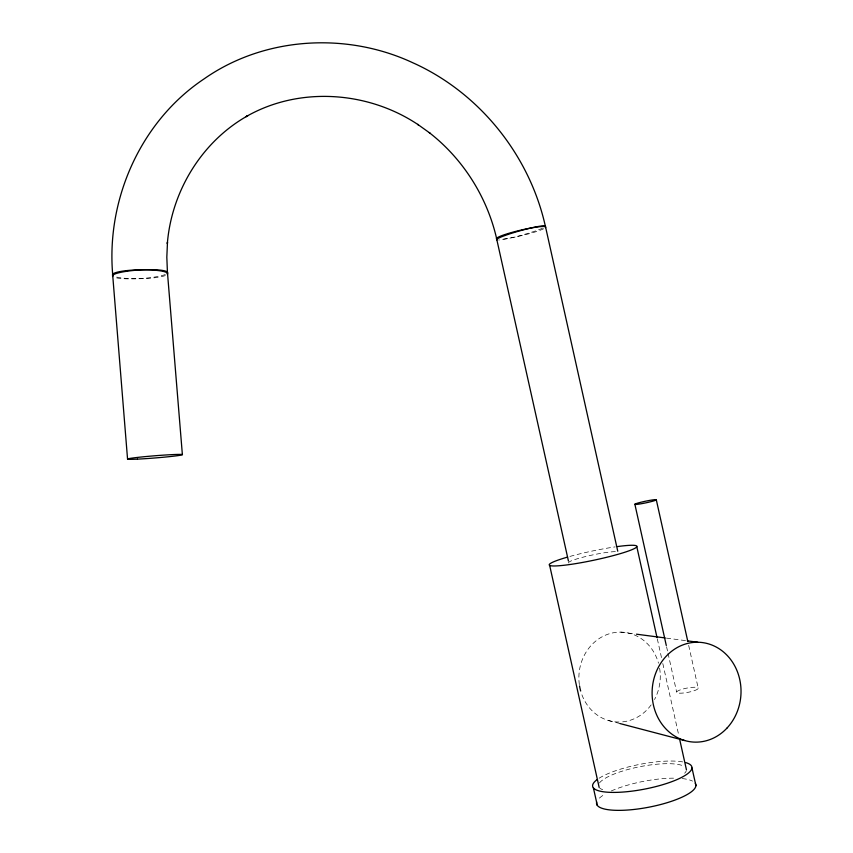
<?xml version="1.0" encoding="UTF-8"?>
<svg xmlns="http://www.w3.org/2000/svg" width="853" height="853" viewBox="0 0 853 853"><rect width="100%" height="100%" fill="white"/><g stroke="black" fill="none" stroke-linecap="round" stroke-linejoin="round"><path stroke-width="0.64" stroke-dasharray="4.26 3.2" d="M620.803 632.126L635.154 634.014M666.47 638.119L686.036 640.688M608.498 720.529L619.918 723.536M688.68 645.39L698.223 688.275A10.972 2.186 -10.8 0 1 681.878 693.137A10.972 2.186 -10.8 0 1 682.219 689.224A10.972 2.186 -10.8 0 1 698.223 688.275M666.577 646.766L667.728 651.948M668.016 653.249L676.664 692.114M657.311 638.865L661.651 658.335M662.802 663.527L678.967 736.182M579.347 684.639A44.985 40.677 -85.3 0 1 610.492 633.427A44.985 40.677 -85.3 0 1 658.505 663.207M659.614 668.187A44.985 40.677 -85.3 0 1 654.518 699.524M651.138 704.909A44.985 40.677 -85.3 0 1 622.594 721.851M619.054 722.033A44.985 40.677 -85.3 0 1 581.042 692.263M165.29 274.474A27.584 4.308 -3.5 0 1 139.988 278.579A27.584 4.308 -3.5 0 1 114.771 277.481M165.333 275.551A27.595 4.468 -1.1 0 1 139.977 278.718A27.595 4.468 -1.1 0 1 114.697 276.511M542.529 228.188A25.323 2.335 -15.5 0 1 511.811 237.699A25.323 2.335 -15.5 0 1 498.653 240.024M543.724 228.753A25.323 2.762 -13.3 0 1 501.735 239.181M568.93 563.033A25.281 2.655 -11.9 0 1 585.904 556.465A25.281 2.655 -11.9 0 1 615.61 551.656M686.207 770.963A44.772 11.196 -11 0 1 684.65 773.213M602.687 789.675A44.772 11.196 -11 0 1 599.776 788.087M599.456 782.99A44.772 11.196 -11 0 1 639.078 766.858A44.772 11.196 -11 0 1 683.562 766.069M569.9 556.433A44.814 4.649 -12 0 1 615.098 546.901M599.414 798.12A50.551 13.19 -10.9 0 1 605.193 794.026M611.292 790.966A50.551 13.19 -10.9 0 1 676.29 778.203M682.229 778.576A50.551 13.19 -10.9 0 1 692.519 781.103M599.115 778.213A50.551 12.603 -11 0 1 683.711 762.113"/><path stroke-width="1.28" d="M636.466 634.184L665.169 637.948M687.347 640.859L697.786 642.234M619.918 723.536L684.65 740.521M545.312 225.992C529.585 155.63 480.175 93.691 414.569 63.548L413.492 63.079C347.096 31.764 264.441 36.476 203.963 78.977C140.788 121.147 106.23 199.165 112.671 274.261M656.309 499.826A10.972 0.842 -11.9 0 1 639.803 503.984A10.972 0.842 -11.9 0 1 640.635 502.321A10.972 0.842 -11.9 0 1 656.309 499.826L687.817 641.488M634.867 504.251L666.289 645.476M691.996 767.988L695.931 785.645M636.818 546.741L657.023 637.575M679.542 738.783L686.473 769.918M545.547 226.877L617.753 551.219M568.45 561.071L496.681 239.021A25.323 2.762 -13.3 0 1 520.991 230.097A25.323 2.762 -13.3 0 1 545.462 227.634M549.663 565.411L599.169 787.468M593.389 787.82L597.303 805.371M167.423 272.15L182.371 454.542M112.713 275.391L127.566 459.213M167.465 273.237L166.825 257.158L167.487 242.231L167.327 243.649C171.538 191.339 201.777 141.481 247.818 115.688L245.963 116.712C298.976 86.153 368.133 91.015 418.439 124.879L417.725 124.367L429.923 133.1L429.326 132.673C463.392 159.18 487.607 197.768 496.915 239.896A25.323 2.335 -15.5 0 1 506.117 235.108A25.323 2.335 -15.5 0 1 530.534 228.092A25.323 2.335 -15.5 0 1 545.195 226.653M580.669 691.015A44.985 40.677 -85.3 0 1 579.539 685.94M112.82 276.521A27.584 4.308 -3.5 0 1 140.137 269.943A27.584 4.308 -3.5 0 1 167.273 273.28M112.777 275.434A27.595 4.468 -1.1 0 1 140.159 269.793A27.595 4.468 -1.1 0 1 167.359 274.399M617.465 546.57A44.814 4.649 -12 0 1 626.273 551.774A44.814 4.649 -12 0 1 560.656 565.614A44.814 4.649 -12 0 1 567.565 557.094M695.334 783.406A50.551 13.19 -10.9 0 1 648.013 807.354A50.551 13.19 -10.9 0 1 596.705 801.991M685.919 762.657A50.551 12.603 -11 0 1 644.047 789.217A50.551 12.603 -11 0 1 597.175 779.546M727.172 727.886A49.975 44.441 -86.2 0 0 709.206 644.079A49.975 44.441 -86.2 0 0 653.323 704.589A49.975 44.441 -86.2 0 0 727.172 727.886M137.461 459.127A27.691 1.109 -4.6 0 0 182.158 454.852A27.691 1.109 -4.6 0 0 145.117 456.622A27.691 1.109 -4.6 0 0 137.461 459.127"/></g></svg>
